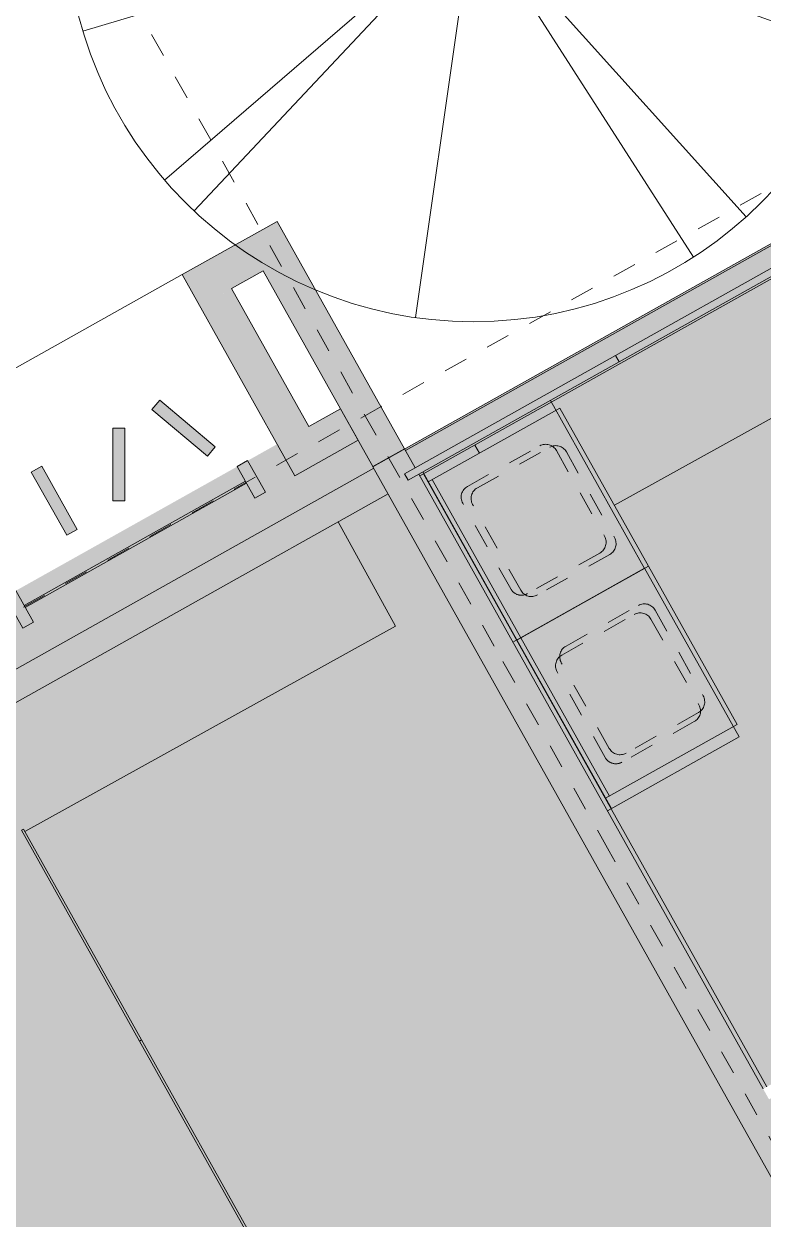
# Model space of a CAD drawing. Header units: metres. Extents: x -16.5 to 80.2, y 17.9 to 114.6.
# Drawn here: x 43.03 to 46.088, y 78.744 to 83.687 of the extents above; entities that cross this region are included whole.
import ezdxf

# ---------------------------------------------------------------- set-up
doc = ezdxf.new("R2010")
doc.units = ezdxf.units.M
doc.linetypes.add('Dash dot dot', pattern=[0.020637, 0.00635, -0.004763, 0, -0.004763, 0, -0.004763])
doc.linetypes.add('LíneaDeRejilla', pattern=[0.021, 0.012, -0.003, 0.003, -0.003])
for name, color, linetype, lineweight in [('00_URB_HUELLA JARDÍN', 7, 'Continuous', 5), ('00_URB_ZONAS VERDES_NO CTA', 63, 'Continuous', 5), ('A-DETL-GENF', 92, 'Continuous', 5), ('A-GLAZ-CURT', 52, 'Continuous', 9), ('A-GLAZ-CWMG', 51, 'Continuous', 13), ('A-MUEB', 31, 'Continuous', 5), ('A-MURO', 113, 'Continuous', 9), ('A-MURO-ACHU', 111, 'Continuous', 9), ('A-PISO', 51, 'Continuous', 9), ('A-PSAJ-ARBOL', 71, 'Continuous', 5), ('A-VENT', 1, 'Continuous', 5), ('A-VENT-CORT', 52, 'Continuous', 5), ('A-VENT-CORT-MARC', 51, 'Continuous', 5), ('A-WALL', 113, 'Continuous', 18), ('H-HID-APAR', 6, 'Continuous', 5), ('Q-CASE', 31, 'Dash dot dot', 5), ('S-REJI', 1, 'Continuous', 5)]:
    doc.layers.add(name, color=color, linetype=linetype, lineweight=lineweight)

# ---------------------------------------------------------------- blocks, each defined once
blk = doc.blocks.new('M_Vanity Counter Top w Square Sink Hole - 600mm Depth-1615080-Nivel 2')
at = {"layer": 'A-MUEB'}
for p, q in [((-1.2687, 0), (-1.2687, -0.625)), ((-0.5187, -0.625), (-0.5187, 0)), ((-1.2687, -0.0191), (-0.5187, -0.0191)), ((-1.2687, -0.625), (-0.5187, -0.625))]:
    blk.add_line(p, q, dxfattribs=at)
at = {"layer": 'Q-CASE'}
for p, q in [((-1.0969, -0.115), (-0.6905, -0.115)), ((-1.1477, -0.5092), (-1.1477, -0.1658)), ((-0.6397, -0.1658), (-0.6397, -0.5092)), ((-0.6905, -0.56), (-1.0969, -0.56))]:
    blk.add_line(p, q, dxfattribs=at)
for centre, start, end in [((-1.0969, -0.1658), 90, 180), ((-0.6905, -0.1658), 360, 90), ((-1.0969, -0.5092), 180, 270), ((-0.6905, -0.5092), 270, 360)]:
    blk.add_arc(centre, 0.0508, start, end, dxfattribs=at)
blk = doc.blocks.new('Panel de sistema - Vidrio-10-1619759-Nivel 2')
at = {"layer": 'A-VENT-CORT'}
for p, q in [((-0.6435, 0.005), (0.6435, 0.005)), ((-0.6435, 0.005), (-0.6435, -0.005)), ((0.6435, 0.005), (0.6435, -0.005)), ((0.6435, -0.005), (-0.6435, -0.005))]:
    blk.add_line(p, q, dxfattribs=at)
blk = doc.blocks.new('Panel de sistema - Vidrio-10-1619755-Nivel 2')
at = {"layer": 'A-VENT-CORT'}
for p, q in [((-0.5, 0.005), (0.5, 0.005)), ((-0.5, 0.005), (-0.5, -0.005)), ((0.5, 0.005), (0.5, -0.005)), ((0.5, -0.005), (-0.5, -0.005))]:
    blk.add_line(p, q, dxfattribs=at)
blk = doc.blocks.new('DISPOSICIÓN URBANA JARDIN_dwg-1215257-Nivel 2')
at = {"layer": '00_URB_HUELLA JARDÍN', "color": 253}
blk.add_line((69.6581, 112.3644), (69.625, 112.384), dxfattribs=at)
at = {"layer": '00_URB_HUELLA JARDÍN', "color": 253, "flags": 128}
for points in [[(70.5541, 113.959), (70.4386, 113.7632), (70.8682, 113.5073), (70.2487, 112.4615)], [(69.2974, 111.824), (69.7215, 111.5714), (68.8281, 110.0633)]]:
    blk.add_lwpolyline(points, dxfattribs=at)
at = {"layer": '00_URB_ZONAS VERDES_NO CTA', "color": 254}
blk.add_line((69.625, 112.384), (69.6581, 112.3644), dxfattribs=at)
at = {"layer": '00_URB_ZONAS VERDES_NO CTA', "color": 254, "flags": 128}
for points in [[(70.2487, 112.4615), (70.8682, 113.5073), (70.4386, 113.7632), (70.5541, 113.959)], [(68.8281, 110.0633), (69.7215, 111.5714), (69.2974, 111.824)]]:
    blk.add_lwpolyline(points, dxfattribs=at)
blk = doc.blocks.new('Ventana-1Cuerpo-Proyectante - 1000x500-1353106-Nivel 2')
at = {"layer": 'A-VENT'}
for p, q in [((-0.5, -0.03), (-0.5, -0.06)), ((0.5, -0.03), (-0.5, -0.03)), ((0.5, -0.06), (0.5, -0.03)), ((0.5, -0.06), (-0.5, -0.06))]:
    blk.add_line(p, q, dxfattribs=at)
blk = doc.blocks.new('M_RPC Tree - Deciduous - Scarlet Oak - 6 mts-V99-Nivel 2')
at = {"layer": 'A-PSAJ-ARBOL'}
for q in [(-0.2391, 1.6695), (-0.5395, 1.5979), (0.6341, 1.5628), (-0.8483, 1.4577), (1.0322, 1.3338), (-1.3227, 1.0464), (-1.4088, 0.9271), (1.5855, 0.5751), (1.6727, 0.2154), (-1.6152, -0.4853), (-1.2773, -1.1013), (-1.1555, -1.2285), (-0.2396, -1.6694), (0.9105, -1.4196), (1.1293, -1.2526), (1.5873, -0.5699)]:
    blk.add_line((0, 0), q, dxfattribs=at)
for start, end in [(360, 180), (180, 360)]:
    blk.add_arc((0, 0), 1.6865, start, end, dxfattribs=at)
blk = doc.blocks.new('M_Vanity Counter Top w Square Sink Hole - 600mm Depth-1607346-Nivel 2')
at = {"layer": 'A-MUEB'}
for p, q in [((-1.2687, 0), (-1.2687, -0.625)), ((-1.2687, -0.0191), (-0.4722, -0.0191)), ((-1.2687, -0.625), (-0.4722, -0.625))]:
    blk.add_line(p, q, dxfattribs=at)
at = {"layer": 'Q-CASE'}
for p, q in [((-1.0719, -0.1), (-0.6655, -0.1)), ((-1.1227, -0.4942), (-1.1227, -0.1508)), ((-0.6147, -0.1508), (-0.6147, -0.4942)), ((-0.6655, -0.545), (-1.0719, -0.545))]:
    blk.add_line(p, q, dxfattribs=at)
for centre, start, end in [((-1.0719, -0.1508), 90, 180), ((-0.6655, -0.1508), 360, 90), ((-1.0719, -0.4942), 180, 270), ((-0.6655, -0.4942), 270, 360)]:
    blk.add_arc(centre, 0.0508, start, end, dxfattribs=at)
blk = doc.blocks.new('M_Vanity Counter Top w Square Sink Hole - 600mm Depth-V109-Nivel 2')
at = {"layer": 'A-MUEB'}
for p, q in [((-1.2687, 0), (-1.2687, -0.625)), ((-0.4687, -0.625), (-0.4687, 0)), ((-1.2687, -0.0191), (-0.4687, -0.0191)), ((-1.2687, -0.625), (-0.4687, -0.625))]:
    blk.add_line(p, q, dxfattribs=at)
at = {"layer": 'Q-CASE'}
for p, q in [((-1.0719, -0.1), (-0.6655, -0.1)), ((-1.1227, -0.4942), (-1.1227, -0.1508)), ((-0.6147, -0.1508), (-0.6147, -0.4942)), ((-0.6655, -0.545), (-1.0719, -0.545))]:
    blk.add_line(p, q, dxfattribs=at)
for centre, start, end in [((-1.0719, -0.1508), 90, 180), ((-0.6655, -0.1508), 360, 90), ((-1.0719, -0.4942), 180, 270), ((-0.6655, -0.4942), 270, 360)]:
    blk.add_arc(centre, 0.0508, start, end, dxfattribs=at)
blk = doc.blocks.new('Panel de sistema - Vidrio-10-1731942-Nivel 2')
at = {"layer": 'A-GLAZ-CURT'}
for p, q in [((0.525, 0.005), (-0.525, 0.005)), ((-0.525, 0.005), (-0.525, -0.005)), ((0.525, -0.005), (0.525, 0.005)), ((-0.525, -0.005), (0.525, -0.005))]:
    blk.add_line(p, q, dxfattribs=at)
blk = doc.blocks.new('Montante rectangular - 50x150-1351318-Nivel 2')
at = {"layer": 'A-GLAZ-CWMG'}
for p, q in [((-0.025, 0.075), (0.025, 0.075)), ((-0.025, -0.075), (-0.025, 0.075)), ((0.025, 0.075), (0.025, -0.075)), ((0.025, -0.075), (-0.025, -0.075))]:
    blk.add_line(p, q, dxfattribs=at)
blk = doc.blocks.new('Montante rectangular - 50x150-1351389-Nivel 2')
at = {"layer": 'A-GLAZ-CWMG'}
for p, q in [((0, 0.075), (-0.05, 0.075)), ((-0.05, 0.075), (-0.05, -0.075)), ((0, -0.075), (0, 0.075)), ((-0.05, -0.075), (0, -0.075))]:
    blk.add_line(p, q, dxfattribs=at)

msp = doc.modelspace()

# ---------------------------------------------------------------- hatches: boundary and pattern name
at = {"layer": 'A-DETL-GENF'}
h = msp.add_hatch(color=7, dxfattribs=at)
h.paths.add_polyline_path([(48.2224, 75.4756), (49.8237, 76.4001), (48.211, 75.4961), (48.2199, 75.4802)], flags=0)
h.paths.add_polyline_path([(48.1376, 75.627), (49.924, 76.6283), (49.8184, 76.823), (49.8623, 76.8469), (49.9676, 76.6528), (51.2066, 77.3473), (50.8093, 78.0561), (49.5754, 77.3824), (49.5514, 77.4263), (50.7848, 78.0997), (50.3965, 78.7925), (49.1242, 78.1021), (49.1004, 78.146), (50.372, 78.8362), (50.3509, 78.8738), (50.4818, 78.9471), (51.3995, 77.3099), (51.4108, 77.3167), (48.738, 82.0705), (48.6018, 81.9941), (48.5761, 82.04), (47.3304, 81.3417), (47.3059, 81.3853), (48.5517, 82.0836), (48.1633, 82.7764), (46.9622, 82.1071), (46.9379, 82.1508), (48.1389, 82.8201), (47.7325, 83.545), (47.8634, 83.6183), (48.6593, 82.1983), (48.9563, 82.3648), (49.0296, 82.2339), (49.8147, 82.674), (49.7414, 82.8049), (51.0145, 83.5185), (50.2186, 84.9385), (50.2831, 84.9768), (50.2253, 85.0799), (44.6051, 81.9288), (46.0882, 79.283), (46.2811, 79.3905), (46.3055, 79.3469), (46.1127, 79.2394), (48.1354, 75.6309)], flags=0)
h.paths.add_polyline_path([(47.8101, 76.2485), (47.7862, 76.2924), (48.1695, 76.5073), (48.1939, 76.4637), (47.9401, 76.3214)], flags=0)
h.paths.add_polyline_path([(47.4434, 76.9028), (47.4196, 76.9467), (47.7887, 77.1471), (47.8125, 77.1031), (47.5231, 76.946)], flags=0)
h.paths.add_polyline_path([(49.5322, 77.3503), (49.4104, 77.5747), (49.4543, 77.5986), (49.5761, 77.3742), (49.5514, 77.3608)], flags=0)
h.paths.add_polyline_path([(46.6977, 78.2331), (46.6244, 78.3639), (48.0724, 79.1756), (47.5786, 80.0564), (47.5895, 80.0625), (47.5652, 80.1061), (48.738, 80.76), (49.1613, 80.996), (49.0419, 81.2091), (49.1727, 81.2824), (50.0417, 79.7322), (49.9108, 79.6589), (49.2347, 80.8651), (47.7323, 80.0278), (48.226, 79.147), (48.2535, 79.1593), (48.2766, 79.1181), (46.7312, 78.2518)], flags=0)
h.paths.add_polyline_path([(47.3115, 78.7742), (46.8052, 79.6826), (47.0411, 79.8141), (47.0654, 79.7704), (46.8732, 79.6633), (47.3547, 78.7982), (47.3504, 78.7958)], flags=0)
h.paths.add_polyline_path([(51.7469, 79.2269), (52.1081, 79.4367), (51.7438, 79.2325)], flags=0)
h.paths.add_polyline_path([(48.8, 79.4115), (48.7755, 79.4551), (48.9347, 79.5443), (48.4479, 80.4179), (48.4916, 80.4423), (48.9784, 79.5688), (48.9849, 79.5724), (49.0093, 79.5288), (48.8244, 79.4252)], flags=0)
h.paths.add_polyline_path([(51.8013, 79.4367), (52.9437, 80.077), (52.0635, 81.6471), (50.9212, 81.0068), (50.9347, 80.9827), (50.8039, 80.9094), (51.1461, 80.2987), (51.277, 80.3721), (51.7469, 79.5337)], flags=0)
h.paths.add_polyline_path([(49.5327, 79.8222), (49.5083, 79.8658), (49.7176, 79.9832), (49.7421, 79.9395), (49.5571, 79.8359)], flags=0)
h.paths.add_polyline_path([(50.7061, 81.0838), (50.8369, 81.1572), (50.8479, 81.1376), (51.9902, 81.778), (51.0879, 83.3877), (49.9455, 82.7474), (50.4946, 81.7678), (50.3638, 81.6944), (50.6977, 81.0988)], flags=0)
h.paths.add_polyline_path([(47.0125, 81.9087), (46.8877, 82.1313), (46.9313, 82.1558), (47.0562, 81.9331), (47.0163, 81.9108)], flags=0)
h.paths.add_polyline_path([(46.5943, 82.6547), (46.4867, 82.8467), (46.5304, 82.8711), (46.6376, 82.679)], flags=0)
h = msp.add_hatch(color=7, dxfattribs=at)
h.paths.add_polyline_path([(31.332, 66.0347), (32.9021, 66.9148), (32.7058, 67.265), (32.8366, 67.3384), (32.9596, 67.119), (33.0031, 67.1434), (32.4163, 68.1901), (33.9865, 69.0703), (34.5732, 68.0235), (37.3211, 69.5638), (33.7341, 75.963), (33.8649, 76.0364), (37.452, 69.6372), (39.9841, 71.0566), (40.059, 70.9266), (41.8868, 71.9512), (41.7029, 72.2794), (41.8337, 72.3527), (42.0177, 72.0245), (43.5878, 72.9046), (43.4038, 73.2328), (43.5347, 73.3062), (43.6453, 73.1088), (43.6888, 73.1332), (43.102, 74.18), (44.6722, 75.0601), (45.2589, 74.0133), (48.0068, 75.5536), (44.476, 81.8571), (44.4734, 81.8571), (44.4129, 81.965), (44.1512, 81.8183), (44.0772, 81.9489), (38.1593, 78.6316), (38.1619, 78.6218), (38.1168, 78.5967), (38.1143, 78.6063), (27.4605, 72.6344), (27.5192, 72.5298), (27.6501, 72.6031), (28.9892, 70.2141), (28.8584, 70.1408), (29.2495, 69.4429), (29.3804, 69.5163), (30.3167, 67.8458), (30.1859, 67.7724), (31.0048, 66.3115), (31.1356, 66.3849), (31.3187, 66.0583)], flags=0)
h.paths.add_polyline_path([(31.8869, 68.7259), (30.5105, 71.1815), (30.6413, 71.2548), (32.0177, 68.7993)], flags=0)
h.paths.add_polyline_path([(30.1193, 71.8793), (29.2202, 73.4833), (29.351, 73.5566), (30.2501, 71.9527), (30.2065, 71.9282)], flags=0)
h.paths.add_polyline_path([(40.8716, 73.7623), (39.4903, 76.2266), (39.6211, 76.2999), (41.0025, 73.8356), (40.9536, 73.8082)], flags=0)
h.paths.add_polyline_path([(42.5726, 74.7158), (41.6362, 76.3862), (41.7671, 76.4596), (42.7035, 74.7891), (42.6835, 74.7779)], flags=0)
h.paths.add_polyline_path([(39.0991, 76.9244), (38.2097, 78.5111), (38.3407, 78.5841), (39.2299, 76.9978), (39.1427, 76.9489)], flags=0)
h.paths.add_polyline_path([(41.2451, 77.0841), (39.913, 79.4604), (40.0441, 79.5334), (41.3759, 77.1574), (41.2607, 77.0928)], flags=0)
h.paths.add_polyline_path([(44.6198, 81.8002), (44.6635, 81.8247), (44.6488, 81.8508), (44.6051, 81.8263), (44.6193, 81.8011)], flags=0)
at = {"layer": 'A-MURO-ACHU'}
for points in [[(43.758, 82.5197), (44.1506, 82.7397), (44.0772, 82.8706), (43.6847, 82.6505), (43.7525, 82.5295)], [(44.4734, 81.8571), (44.6042, 81.9305), (44.1506, 82.7397), (44.0197, 82.6664), (44.4652, 81.8716)], [(44.0778, 81.9492), (44.2087, 82.0225), (43.8889, 82.593), (43.758, 82.5197), (44.0772, 81.9502)], [(43.7892, 81.8998), (43.8213, 81.9381), (43.5915, 82.1309), (43.5594, 82.0926), (43.758, 81.9259)], [(44.1512, 81.8183), (44.4129, 81.965), (44.3395, 82.0959), (44.0778, 81.9492), (44.1294, 81.8571)], [(43.3977, 81.7154), (43.4477, 81.7154), (43.4477, 82.0154), (43.3977, 82.0154), (43.3977, 81.7959)], [(48.0068, 75.5536), (48.1376, 75.627), (44.6635, 81.8247), (44.6193, 81.8011), (44.6051, 81.8263), (44.6488, 81.8508), (44.6042, 81.929), (44.474, 81.856), (47.8674, 75.8022)], [(43.2067, 81.5723), (43.2503, 81.5967), (43.1036, 81.8584), (43.06, 81.834), (43.0813, 81.7959)]]:
    msp.add_hatch(color=256, dxfattribs=at).paths.add_polyline_path(points, flags=0)

# ---------------------------------------------------------------- linework, layer by layer
at = {"layer": 'A-MURO'}
for p, q in [((44.6087, 81.9224), (54.3115, 87.3612)), ((46.4906, 82.8397), (44.6674, 81.8177)), ((40.1164, 79.4043), (44.4782, 81.8493)), ((44.6833, 81.8267), (46.1042, 79.2919)), ((44.5366, 81.7444), (40.1751, 79.2996))]:
    msp.add_line(p, q, dxfattribs=at)
at = {"layer": 'A-PISO'}
msp.add_line((43.6847, 82.6505), (-1.2355, 57.4707), dxfattribs=at)
at = {"layer": 'A-WALL'}
for p, q in [((54.4615, 87.4544), (44.474, 81.856)), ((44.0772, 82.8706), (43.6847, 82.6505)), ((44.6042, 81.9305), (44.0772, 82.8706)), ((43.6847, 82.6505), (44.1512, 81.8183)), ((43.8889, 82.593), (44.0197, 82.6664)), ((44.0197, 82.6664), (44.4734, 81.8571)), ((44.2087, 82.0225), (43.8889, 82.593)), ((43.5915, 82.1309), (43.5594, 82.0926)), ((43.8213, 81.9381), (43.5915, 82.1309)), ((43.5594, 82.0926), (43.7892, 81.8998)), ((44.3395, 82.0959), (44.2087, 82.0225)), ((44.4129, 81.965), (44.3395, 82.0959)), ((43.4477, 82.0154), (43.3977, 82.0154)), ((43.3977, 82.0154), (43.3977, 81.7154)), ((43.4477, 81.7154), (43.4477, 82.0154)), ((44.1512, 81.8183), (44.4129, 81.965)), ((43.7892, 81.8998), (43.8213, 81.9381)), ((44.4734, 81.8571), (44.6042, 81.9305)), ((43.1036, 81.8584), (43.06, 81.834)), ((43.2503, 81.5967), (43.1036, 81.8584)), ((44.474, 81.856), (48.0068, 75.5536)), ((43.06, 81.834), (43.2067, 81.5723)), ((46.0882, 79.283), (44.6635, 81.8247)), ((43.3977, 81.7154), (43.4477, 81.7154)), ((43.2067, 81.5723), (43.2503, 81.5967))]:
    msp.add_line(p, q, dxfattribs=at)
at = {"layer": 'A-WALL', "lineweight": 9}
msp.add_line((44.6488, 81.8508), (44.6048, 81.9293), dxfattribs=at)
at = {"layer": 'S-REJI', "linetype": 'LíneaDeRejilla'}
for p, q in [((44.9761, 81.1136), (41.9201, 86.5655)), ((49.9188, 85.1373), (-1.1299, 56.5223)), ((45.4516, 80.2653), (44.9761, 81.1136)), ((48.5077, 74.8134), (45.4516, 80.2653))]:
    msp.add_line(p, q, dxfattribs=at)

# ---------------------------------------------------------------- block references
at = {"layer": 'A-MUEB'}
for name, p, rotation in [('M_Vanity Counter Top w Square Sink Hole - 600mm Depth-1607346-Nivel 2', (44.4326, 82.2366), 119.2725903057556), ('M_Vanity Counter Top w Square Sink Hole - 600mm Depth-1615080-Nivel 2', (44.4485, 82.2455), 119.272590305757), ('M_Vanity Counter Top w Square Sink Hole - 600mm Depth-V109-Nivel 2', (44.8234, 81.5394), 119.2725903057556), ('M_Vanity Counter Top w Square Sink Hole - 600mm Depth-1615080-Nivel 2', (44.8153, 81.5913), 119.272590305757)]:
    msp.add_blockref(name, p, dxfattribs=dict(at, rotation=rotation))
at = {"layer": 'A-PSAJ-ARBOL'}
msp.add_blockref('M_RPC Tree - Deciduous - Scarlet Oak - 6 mts-V99-Nivel 2', (44.8892, 84.1421), dxfattribs=at)
at = {"layer": 'A-VENT', "rotation": 29.27259030575738}
for p in [(45.8989, 82.5859), (45.0266, 82.097)]:
    msp.add_blockref('Ventana-1Cuerpo-Proyectante - 1000x500-1353106-Nivel 2', p, dxfattribs=at)
at = {"layer": 'A-VENT-CORT'}
for name, p, rotation in [('Panel de sistema - Vidrio-10-1731942-Nivel 2', (43.4906, 81.5348), 209.2818500211667), ('Panel de sistema - Vidrio-10-1619755-Nivel 2', (43.268, 79.9189), 119.2633305903556), ('Panel de sistema - Vidrio-10-1619759-Nivel 2', (43.8269, 78.9214), 119.2633305903556)]:
    msp.add_blockref(name, p, dxfattribs=dict(at, rotation=rotation))
at = {"layer": 'A-VENT-CORT-MARC', "rotation": 29.28185002116665}
msp.add_blockref('Montante rectangular - 50x150-1351389-Nivel 2', (43.9921, 81.816), dxfattribs=at)
at = {"layer": 'A-VENT-CORT-MARC', "extrusion": (0, 0, -1), "rotation": 330.7181499788334}
msp.add_blockref('Montante rectangular - 50x150-1351318-Nivel 2', (-43.0108, 81.2657), dxfattribs=at)
at = {"layer": 'H-HID-APAR', "rotation": 329.59469028066}
msp.add_blockref('DISPOSICIÓN URBANA JARDIN_dwg-1215257-Nivel 2', (-72.0328, 20.2563), dxfattribs=at)

doc.saveas('drawing.dxf')
